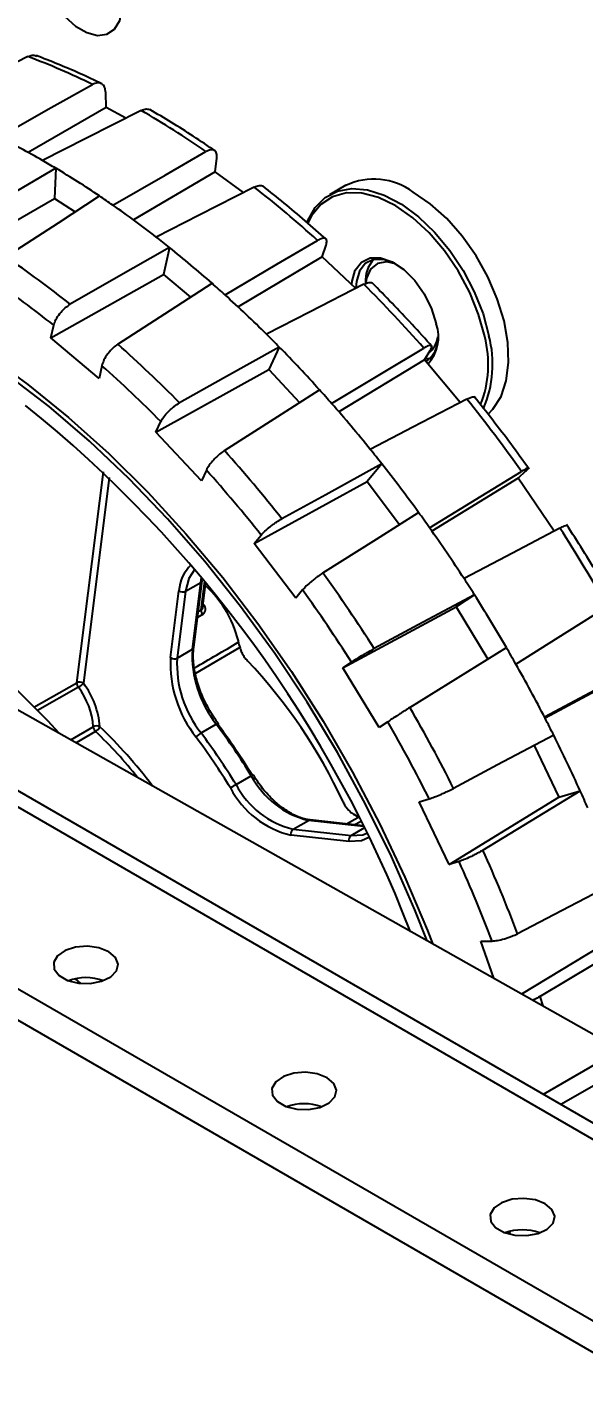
# Model space of a CAD drawing. Header units: inches. Extents: x 0 to 11, y 0 to 8.4.
# Drawn here: x 6.8867 to 7.037, y 5.04 to 5.4048 of the extents above; entities that cross this region are included whole.
import ezdxf

# ---------------------------------------------------------------- set-up
doc = ezdxf.new("R2010")
doc.units = ezdxf.units.IN
doc.header["$MEASUREMENT"] = 0
doc.header["$PDSIZE"] = -1
doc.layers.add('OBJ', color=50, linetype='Continuous')
doc.dimstyles.get("Standard").update_dxf_attribs({"dimtxt": 0.18, "dimasz": 0.18, "dimexe": 0.18, "dimexo": 0.0625, "dimgap": 0.09, "dimtad": 0, "dimtih": 1, "dimtoh": 1, "dimdec": 4, "dimzin": 0, "dimdsep": 46, "dimtxsty": 'Standard', "dimcen": 0.09, "dimadec": 0, "dimazin": 0, "dimtfac": 1, "dimtdec": 4, "dimtofl": 0, "dimtmove": 0, "dimatfit": 3, "dimfxl": 1, "dimtolj": 1, "dimtzin": 0, "dimarcsym": 0})

# ---------------------------------------------------------------- blocks, each defined once
blk = doc.blocks.new('*D8')
at = {"layer": 'Defpoints', "color": 0, "transparency": 16777216}
for p in [(5.711596441947764, 7.075144194756552), (5.711596441947764, 4.366810861423873), (9.602395316461589, 4.366810861423874)]:
    blk.add_point(p, dxfattribs=at)
at = {"layer": 'OBJ', "color": 0, "lineweight": -2, "transparency": 16777216}
for p, q in [((5.761596441947764, 7.075144194756552), (9.727395316461589, 7.075144194756553)), ((9.602395316461589, 6.945144194756553), (9.602395316461589, 5.843477528090212)), ((9.602395316461589, 4.496810861423874), (9.602395316461589, 5.598477528090213)), ((5.761596441947764, 4.366810861423873), (9.727395316461589, 4.366810861423874))]:
    blk.add_line(p, q, dxfattribs=at)
at = {"layer": 'OBJ', "color": 0, "transparency": 16777216}
for points in [[(9.580728649794922, 6.945144194756553), (9.624061983128255, 6.945144194756553), (9.602395316461589, 7.075144194756553)], [(9.580728649794922, 4.496810861423874), (9.624061983128255, 4.496810861423874), (9.602395316461589, 4.366810861423874)]]:
    blk.add_solid(points, dxfattribs=at)
at = {"layer": 'OBJ', "color": 0, "transparency": 16777216, "insert": (9.602395316461589, 5.720977528090209), "char_height": 0.125, "attachment_point": 5}
blk.add_mtext('\\A1;32.500000', dxfattribs=at)

msp = doc.modelspace()

# ---------------------------------------------------------------- linework, layer by layer
at = {"color": 7, "linetype": 'Continuous', "lineweight": 25}
for p, q in [((5.805050289265672, 5.76829356582965), (7.675936981155074, 4.688253667897538)), ((5.805050289265672, 5.759787932372507), (7.675936981155074, 4.679748034440395)), ((5.955605012314756, 5.730364660926336), (7.601689476122015, 4.780100326915495)), ((7.605472245421931, 4.782284073149992), (5.959387781614672, 5.732548407160833)), ((6.908046198054093, 5.383025372364375), (6.907915500752669, 5.387050526267693)), ((6.908046198054093, 5.383025372364375), (6.886993985100514, 5.370922160169569)), ((6.913342211000534, 5.380201737431043), (6.908046198054093, 5.383025372364375)), ((6.937463591542457, 5.365717718128138), (6.937928818878107, 5.369365054933544)), ((6.894463186069728, 5.366656806890695), (6.894106689786914, 5.358480517356865)), ((6.937463591542457, 5.365717718128138), (6.915366542900747, 5.352774332072114)), ((6.945080017274101, 5.360114230935284), (6.937463591542457, 5.365717718128138)), ((6.972699601650111, 5.362079362166772), (6.96828018426777, 5.359528086817369)), ((6.863835480433836, 5.341092573583238), (6.894106689786914, 5.358480517356865)), ((6.894106689786914, 5.358480517356865), (6.899690509008553, 5.354940367743409)), ((6.925114083585279, 5.345303822152877), (6.923502541508497, 5.338050883450621)), ((6.966385143356205, 5.34280240059236), (6.967432159631751, 5.345961097816664)), ((6.966385143356205, 5.34280240059236), (6.943665733457102, 5.329252299709399)), ((6.975416364701634, 5.334238077430075), (6.966385143356205, 5.34280240059236)), ((6.893116375731644, 5.320904265088394), (6.923502541508497, 5.338050883450621)), ((6.923502541508497, 5.338050883450621), (6.930813125170372, 5.331910786427135)), ((6.893116375731644, 5.320904265088394), (6.893875385799703, 5.324320281075402)), ((6.906112692881814, 5.309988768878948), (6.893116375731644, 5.320904265088394)), ((6.95474916123746, 5.318446645278228), (6.951931539257235, 5.312337434279849)), ((6.993932086778486, 5.314975690084656), (6.970846529822478, 5.300973553444393)), ((6.993932086778486, 5.314975690084656), (6.995529078934211, 5.317549772311074)), ((7.003634678089687, 5.303464276927915), (6.993932086778486, 5.314975690084656)), ((6.906871702949871, 5.313404784865957), (6.906112692881814, 5.309988768878948)), ((6.92145847358872, 5.295436337914779), (6.951931539257235, 5.312337434279849)), ((6.951931539257235, 5.312337434279849), (6.960265221211899, 5.303478872233985)), ((6.92145847358872, 5.295436337914779), (6.922785527645691, 5.298313676783228)), ((6.933744133341947, 5.282376890747195), (6.92145847358872, 5.295436337914779)), ((6.935071187398918, 5.285254229615644), (6.933744133341947, 5.282376890747195)), ((6.982467972187886, 5.286901317995696), (6.978529882322301, 5.282121459985972)), ((6.900135772160791, 5.227849014838771), (6.907275810965794, 5.284770300146144)), ((6.908849948243711, 5.283272442172938), (6.90188013797377, 5.227708240107878)), ((6.948000613703465, 5.265462622142176), (6.978529882322301, 5.282121459985972)), ((6.978529882322301, 5.282121459985972), (6.987261092089741, 5.27058041071519)), ((7.01926742187284, 5.283083087122805), (6.995989159304761, 5.268749000110358)), ((7.01926742187284, 5.283083087122805), (7.021365866110212, 5.284994342165438)), ((7.02897695727451, 5.268777139133902), (7.01926742187284, 5.283083087122805)), ((6.948000613703465, 5.265462622142176), (6.949855389883351, 5.267713857406549)), ((6.959202322504995, 5.250656028710241), (6.948000613703465, 5.265462622142176)), ((6.933567233202894, 5.254929628577879), (6.933807493673634, 5.25631683407202)), ((6.925419457171698, 5.234638164669868), (6.927682630681441, 5.252680467879467)), ((6.929442443645973, 5.25254843825173), (6.92717927013623, 5.234506135042129)), ((6.929442443645973, 5.25254843825173), (6.933567233202894, 5.254929628577879)), ((6.931304059693152, 5.236887325368278), (6.933567233202894, 5.254929628577879)), ((6.931668410718655, 5.237374032921996), (6.933931584228398, 5.255416336131597)), ((6.933672754099494, 5.247514322363938), (6.934648576149392, 5.255293698194855)), ((6.934003751903051, 5.247847245718293), (6.934899348461668, 5.254987053865785)), ((6.961057098684882, 5.252907263974614), (6.959202322504995, 5.250656028710241)), ((6.934140198275847, 5.248935013323935), (6.934291675075761, 5.249011284007855)), ((7.00742829439222, 5.251626329112057), (7.002489393509073, 5.248321057657886)), ((6.934075679026878, 5.246282770388597), (6.932683313207353, 5.245464962914972)), ((6.932881957397161, 5.247048579322589), (6.933672754099494, 5.247514322363938)), ((6.971936326579468, 5.231893853956901), (7.002489393509073, 5.248321057657886)), ((7.002489393509073, 5.248321057657886), (7.011032097071386, 5.234250812746531)), ((6.850577661784643, 5.239477609185412), (7.046885038748147, 5.128884196469169)), ((6.92717927013623, 5.234506135042129), (6.931304059693152, 5.236887325368278)), ((6.944144982491697, 5.237341264130017), (6.932127850025528, 5.230344764858696)), ((6.990031432577853, 5.221187832100125), (7.01607374812197, 5.237386849717732)), ((6.971936326579468, 5.231893853956901), (6.974262468446604, 5.23345058297287)), ((6.981713726175704, 5.215790005109548), (6.971936326579468, 5.231893853956901)), ((7.050572111988689, 5.231522752201756), (7.02640131094779, 5.218552726612548)), ((6.888509354763561, 5.221270121634441), (6.900135772160791, 5.227849014838771)), ((6.900517338919557, 5.226646338639821), (6.88947876505979, 5.220383304624869)), ((6.898467884866529, 5.212497761110969), (6.904558850577724, 5.215977762952153)), ((6.933644262214609, 5.214313816301861), (6.937769051771531, 5.216695006628012)), ((6.984039868042839, 5.217346734125517), (6.981713726175704, 5.215790005109548)), ((6.905173516480478, 5.214695075498486), (6.899914797700727, 5.21168261584892)), ((7.023589272068989, 5.210898488528603), (7.030205426635322, 5.197009345406763)), ((6.943085097714603, 5.200403768493449), (6.947209887271525, 5.202784958819597)), ((7.178645012169015, 5.204947610069753), (7.02598160336146, 5.11681690008006)), ((7.183467337068333, 5.202163741161693), (7.030803928260777, 5.114033031172)), ((7.030205426635322, 5.197009345406763), (7.035995072531902, 5.198739601304792)), ((6.992538337693045, 5.195750003393648), (6.995265166603882, 5.196564925737807)), ((7.000594346744857, 5.178838206429161), (6.992538337693045, 5.195750003393648)), ((7.000594346744857, 5.178838206429161), (7.030205426635322, 5.197009345406763)), ((6.958498087603578, 5.188361252179373), (6.9626228771605, 5.190742442505523)), ((6.977463125579013, 5.189123132912994), (6.9626228771605, 5.190742442505523)), ((6.977380260011954, 5.189288223541341), (6.963090561875164, 5.190847459250521)), ((6.972878635256099, 5.189779423145523), (6.975959809574578, 5.191516625628909)), ((6.97626725136883, 5.19148549172102), (6.974983103048054, 5.192287875144657)), ((6.958498087603578, 5.188361252179373), (6.974167095413263, 5.186651511618697)), ((6.974167095413263, 5.186651511618697), (6.977684108517492, 5.188681840067014)), ((6.97665755160522, 5.190349701421288), (6.975194650271637, 5.18952670868783)), ((6.973615306365315, 5.185003648944172), (6.957946298555631, 5.186713389504847)), ((7.003321175655695, 5.179653128773319), (7.000594346744857, 5.178838206429161)), ((7.00918066536163, 5.15812928306211), (7.012225327999555, 5.158177637731401)), ((7.01271900186226, 5.148132268939221), (7.00918066536163, 5.15812928306211)), ((7.020211881819145, 5.143911015625551), (7.045067038888662, 5.158938773048437)), ((6.899689929246257, 5.148005732779533), (6.901062103170183, 5.146756556747316)), ((7.025106414245189, 5.143195849149231), (7.025916544327588, 5.140697187877649)), ((7.017224900782449, 5.078992143738852), (7.016900624804019, 5.079827931366506))]:
    msp.add_line(p, q, dxfattribs=at)
at = {"color": 7, "linetype": 'Continuous', "lineweight": 25, "flags": 128}
for points in [[(6.901272039582467, 5.429536026659787), (6.898291178232039, 5.430783723346695), (6.895531393731439, 5.430992648193921), (6.893197366671902, 5.430147306201309), (6.891462201162972, 5.428310392517273), (6.890454586492591, 5.425618142626434), (6.890249252831331, 5.422270228386976), (6.890861428837509, 5.418514949282347), (6.892245712217264, 5.41463081718448), (6.894299437004997, 5.410905900402351), (6.896870287828366, 5.407616458973333), (6.899767596442663, 5.40500645572002), (6.90277648272227, 5.403269462643741), (6.905673791336566, 5.402534304574748), (6.908244642159937, 5.402855504823895), (6.910298366947669, 5.404209241438096), (6.911682650327426, 5.406495113965608), (6.912294826333603, 5.409543589698237), (6.912089492672343, 5.413128577136742), (6.911081878001961, 5.416984194163037), (6.909346712493031, 5.420824487300552), (6.907012685433495, 5.424364639575455), (6.904252900932895, 5.427342094088631), (6.901272039582467, 5.429536026659787)], [(6.886908177131049, 5.396797545608952), (6.871918143015896, 5.389194865103905), (6.860140369072351, 5.383220529929236)], [(6.879047405304253, 5.375059367789823), (6.893196367664824, 5.383025937973839), (6.904313411583349, 5.389284631437876)], [(6.917445814653938, 5.382282927997251), (6.902537555221147, 5.374722029940157), (6.890823923867481, 5.36878057097712)], [(6.909857799598234, 5.356713065720209), (6.923919467756869, 5.364811547266203), (6.934967813637083, 5.37117395482585)], [(6.894463186069728, 5.366656806890695), (6.879549455080505, 5.357936572618111), (6.86783151567893, 5.35108426344198)], [(6.880957681600419, 5.342762254908283), (6.895112487307797, 5.351964434291244), (6.906234111452351, 5.359194022855387)], [(6.947987844361014, 5.361594976708989), (6.93317349918799, 5.354051103449166), (6.921533547950581, 5.34812309075494)], [(6.962275634284505, 5.352101900854998), (6.962398804915966, 5.352414314532416), (6.964416483096387, 5.356051172420137), (6.967144196612612, 5.358784944420472), (6.970494274507862, 5.360527764851978), (6.974359042522127, 5.361223618031985), (6.978614283831488, 5.36085013866674), (6.983123231479039, 5.35941933069034), (6.987740964177414, 5.35697718144842), (6.992319064198201, 5.353602183627024), (6.996710387639861, 5.349402812433087), (7.000773793753784, 5.344514039112037), (7.004378681324089, 5.339092992860908), (7.007409186298155, 5.333313910566665), (7.009767905752606, 5.327362536689288), (7.011379028503417, 5.321430153282003)], [(7.010221289218022, 5.321239085759473), (7.008589322391471, 5.327207566362174), (7.006185331775964, 5.333189860967459), (7.003091182388638, 5.338982249707514), (6.999412241775858, 5.344387479731005), (6.995273791847785, 5.349221482412339), (6.990816762553201, 5.353319641587949), (6.986192932679113, 5.356542399362311), (6.981559761206211, 5.358780008584691), (6.977075025232128, 5.359956270156737), (6.972891447061612, 5.360031127901384), (6.969151493431614, 5.359002032627919), (6.965982523977421, 5.356904028941617), (6.963492454153037, 5.353808561841737), (6.962513083105039, 5.351880459896621)], [(7.011084395311832, 5.300258479237153), (7.012442530889391, 5.301633276237181), (7.014632652839916, 5.305068749030691), (7.016060864823662, 5.30932011855507), (7.016681262932336, 5.314250742295766), (7.016473907060258, 5.31970214594882), (7.015445461795771, 5.325499116915394), (7.013628982215883, 5.331455335778859), (7.011082851468896, 5.33737936476415), (7.007888904291983, 5.343080800705374), (7.004149796775396, 5.34837639476022), (6.999985706911267, 5.353095942178537), (6.995530471974053, 5.357087752823045), (6.990927286880417, 5.360223526615155)], [(6.925114083585279, 5.345303822152877), (6.910119543108521, 5.336720231155158), (6.898338001677872, 5.329975364522538)], [(6.940115928497741, 5.332515907421325), (6.954103886890215, 5.340754724219738), (6.965094210802462, 5.347227485065667)], [(6.974311296943012, 5.335286015138506), (6.974400372778805, 5.336183942857868), (6.975276409375302, 5.339195491113343), (6.976941729592627, 5.341348035206558), (6.979272824248596, 5.342481930789352), (6.982096806716624, 5.342513082013578), (6.985204235135917, 5.341439178535441), (6.988364645756154, 5.339339866863135), (6.991343645379551, 5.33637084333968), (6.993920295232056, 5.332752306857436), (6.995903496981496, 5.328752627713584), (6.997146165626662, 5.324668443812911)], [(6.986131868302183, 5.340921509464667), (6.98582966186089, 5.341079299980906), (6.98287957158941, 5.342098828599389), (6.980198575575461, 5.342069254652339), (6.977985511028653, 5.340992771504116), (6.976404510822332, 5.338949216985243), (6.975572830509202, 5.336090152185741), (6.975459410245037, 5.334381339244962)], [(6.986154943314197, 5.340912918311673), (6.983765060283202, 5.34143281305598), (6.981310058192538, 5.340996187886012), (6.979437327732735, 5.339470171655188), (6.978313269223488, 5.336990357602431), (6.978094858438437, 5.335749570976207)], [(6.911152806908728, 5.319212318629927), (6.925406546367633, 5.328418902099091), (6.936605795412438, 5.335652031153934)], [(6.977606262134644, 5.335362284675455), (6.962895117261533, 5.327810161272369), (6.951336144933764, 5.321875756346089)], [(6.95474916123746, 5.318446645278228), (6.939688571693636, 5.310006013471829), (6.927855029936444, 5.303373571015764)], [(6.968902414067515, 5.303203111303731), (6.982832486763546, 5.311586423229368), (6.993777227746309, 5.31817282352349)], [(6.875689303594132, 5.316413192233326), (6.886844828385386, 5.308365505378524), (6.897868964374534, 5.299457631869359), (6.908702893026229, 5.289737099065198), (6.919288810643569, 5.279255770214364), (6.929570236775824, 5.268069567741263), (6.939492315566084, 5.256238174876054), (6.94900210843099, 5.243824717218797), (6.958048876510976, 5.230895425937059), (6.966584351384045, 5.217519284393985), (6.97456299259868, 5.203767660092198), (6.981942230651862, 5.189713923897305), (6.988682694115776, 5.175433058572575), (6.99474841970143, 5.16100125871346), (6.996114203846609, 5.157486890800202)], [(6.995536597552414, 5.315387596697398), (6.994584598304345, 5.31521892799336), (6.994065622978344, 5.315190927935014)], [(6.994724363537745, 5.158269883193384), (6.991383905360652, 5.166614770890313), (6.985059805470695, 5.18095753996869), (6.978073300006839, 5.195117972891626), (6.970462062970929, 5.20901971100188), (6.962267137164635, 5.222587790626999), (6.953532712870424, 5.235749047313102), (6.944305889560083, 5.248432510356563), (6.934636421915719, 5.260569785506131), (6.924576451532828, 5.272095423771788), (6.914180225752192, 5.282947274351605), (6.903503805136741, 5.293066819773458), (6.892604761170818, 5.302399491444385), (6.881541865811963, 5.310894963906036)], [(6.93996910310433, 5.290496517467322), (6.954329523992691, 5.29968225935323), (6.965612489660399, 5.306899112101128)], [(7.005401127338414, 5.304381918969702), (6.990799333116467, 5.296796521159246), (6.979326177988536, 5.290836079724787)], [(6.982467972187886, 5.286901317995696), (6.967358100864949, 5.27860561755439), (6.955485740487345, 5.272087164956205)], [(6.995342593510183, 5.269665331844471), (7.009232363407085, 5.278192908360817), (7.020145345513091, 5.284892781387911)], [(6.96653100160907, 5.2574873665079), (6.981002610143539, 5.266627654402034), (6.992372840469559, 5.273808908592676)], [(7.030527907057992, 5.26959520232688), (7.016038291274239, 5.261952516870966), (7.004653184124088, 5.255947185758298)], [(6.895345319322102, 5.214256916499472), (6.892281754383034, 5.217594830480039), (6.884344885158219, 5.225511532681606), (6.876163170021368, 5.232655176178003), (6.867815403361828, 5.238956963777248), (6.859381978735886, 5.24435620581985), (6.850944114632866, 5.248800904653414), (6.842583072296688, 5.252248255398453), (6.834379373135659, 5.254665058182781), (6.8264120232573, 5.256028037874423), (6.818757752596332, 5.25632406823387), (6.811490275963473, 5.255550298326933), (6.804679583131502, 5.253714179980802), (6.798391264795498, 5.250833396018875), (6.796171586744048, 5.249483398787465)], [(6.931952744718584, 5.25854433176363), (6.930352894596293, 5.256032902322739), (6.929442443645973, 5.25254843825173)], [(7.00742829439222, 5.251626329112057), (6.992287405980096, 5.243473128543453), (6.980390588172298, 5.237066767960298)], [(7.018633095352754, 5.232921597501475), (7.032501369928001, 5.241588824665426), (7.043397382187375, 5.248398555898706)], [(7.052223136806358, 5.232059111529252), (7.037845118762815, 5.224336865845945), (7.026547615075174, 5.218269155835211)], [(6.937769051771531, 5.216695006628012), (6.937932111524682, 5.216783614389716), (6.938070150265164, 5.216846940876452), (6.938177863241592, 5.216882552486845), (6.938251111104689, 5.216889080686679), (6.938287078980154, 5.216866274600898), (6.938284384642704, 5.216815010654586), (6.938243131634215, 5.216737258892453), (6.938164905284669, 5.216636007271113)], [(7.028871721090819, 5.213693491314531), (7.013719022717932, 5.205676029339686), (7.00181285179686, 5.199376457069585)], [(7.009756347307483, 5.182700857228528), (7.024450301993959, 5.191682630171393), (7.035995072531902, 5.198739601304792)], [(6.974167095413263, 5.186651511618697), (6.977304911833639, 5.186854194095769), (6.97840121619087, 5.187239298154042)], [(6.978969775005706, 5.186083925316722), (6.976941391770914, 5.185218492369868), (6.973615306365315, 5.185003648944172)], [(7.04614670461434, 5.174255374684658), (7.031001762248802, 5.166362765676141), (7.019101626720984, 5.160161433308263)], [(7.025106414245189, 5.143195849149231), (7.039904771562277, 5.152069377529203), (7.051531514337836, 5.15904144044043)], [(6.908726123567672, 5.15530714186944), (6.906073248024919, 5.156356224899698), (6.90294304449544, 5.156781234031282), (6.899758264310948, 5.156524769425918), (6.896949029682835, 5.155621468049677), (6.894894743314135, 5.154193325758787), (6.893872847962132, 5.152433221083244), (6.894021356256633, 5.150578865912554), (6.895320211329555, 5.148880701187856), (6.897593995606092, 5.147568073465077), (6.900535621920226, 5.146818260391701), (6.903747807338119, 5.146732528378142), (6.90679672841975, 5.14732245600789), (6.90927061147839, 5.148508370285645), (6.91083534489871, 5.150130106916821), (6.911279602761811, 5.151968641383021), (6.910543385581559, 5.153775669416917), (6.908726123567672, 5.15530714186944)], [(6.96765168866655, 5.121290137210161), (6.964998813123797, 5.122339220240418), (6.961868609594319, 5.122764229372003), (6.958683829409827, 5.122507764766639), (6.955874594781713, 5.121604463390398), (6.953820308413013, 5.120176321099508), (6.95279841306101, 5.118416216423965), (6.952946921355513, 5.116561861253274), (6.954245776428433, 5.114863696528578), (6.956519560704971, 5.113551068805799), (6.959461187019105, 5.112801255732421), (6.962673372436997, 5.112715523718863), (6.965722293518628, 5.11330545134861), (6.968196176577269, 5.114491365626368), (6.96976090999759, 5.116113102257541), (6.97020516786069, 5.117951636723743), (6.969468950680439, 5.119758664757637), (6.96765168866655, 5.121290137210161)], [(7.02657725376543, 5.087273132550883), (7.023924378222675, 5.088322215581139), (7.020794174693198, 5.088747224712724), (7.017609394508706, 5.088490760107359), (7.014800159880592, 5.087587458731119), (7.012745873511891, 5.086159316440229), (7.01172397815989, 5.084399211764685), (7.011872486454391, 5.082544856593995), (7.013171341527312, 5.080846691869298), (7.015445125803849, 5.07953406414652), (7.018386752117983, 5.078784251073143), (7.021598937535876, 5.078698519059583), (7.024647858617508, 5.079288446689333), (7.027121741676147, 5.080474360967088), (7.028686475096468, 5.082096097598263), (7.029130732959568, 5.083934632064463), (7.028394515779318, 5.085741660098359), (7.02657725376543, 5.087273132550883)]]:
    msp.add_lwpolyline(points, dxfattribs=at)
at = {"color": 7, "linetype": 'Continuous', "lineweight": 25}
for centre, radius, start, end in [((6.819552221029624, 5.216835521585033), 0.1921539875025314, 63.82522681375823, 69.48019461759162), ((6.791484452574601, 5.164233096789626), 0.2518173815020626, 55.2643240636917, 59.98616080416306), ((6.780404592954805, 5.175861370543835), 0.2222841571840446, 60.21488261437327, 63.65539506097061), ((6.772895867971461, 5.162520176594129), 0.2375928800668103, 59.22538211130927, 60.24151471905267), ((6.764843472649042, 5.149195349869507), 0.2531615203719524, 56.04789309086519, 59.20259177700169), ((6.980314055287132, 5.345984367309123), 0.01775934521865193, 53.30080357344887, 115.3887379975008), ((6.756089633462615, 5.136006008337792), 0.2689911784708129, 55.13480081408174, 56.07023550717357), ((6.754495202092261, 5.113849411566944), 0.3143521395818626, 47.93709048030689, 52.00968148811688), ((6.746980738258756, 5.123095741638473), 0.2847911361361067, 52.19941093680532, 55.11594605363947), ((6.737374549692615, 5.110553633675266), 0.3005890609727978, 51.34921412737601, 52.2178870801239), ((6.7276554271549, 5.09853654001428), 0.3160443205206515, 48.61292663693068, 51.33384533148974), ((6.7219006320175, 5.108361834808218), 0.283271428077578, 51.47498821359545, 55.84036877709234), ((6.987223392363429, 5.336169398032517), 0.009209155210614604, 140.2669994290501, 182.440220365316), ((6.721349020704918, 5.107163353001497), 0.2773490185007226, 51.53363710822584, 55.78171988245168), ((6.717690387895071, 5.087096669681603), 0.3312155240400668, 47.8137164712269, 48.62797868919346), ((6.715879755926257, 5.072942238844306), 0.370627905730358, 41.42678766017362, 45.07581251839645), ((6.707892428990392, 5.076396333308014), 0.3457238637517283, 45.23855845949885, 47.8014178706896), ((6.698130370187569, 5.066445365913264), 0.3596635215329547, 44.47985406248457, 45.25059224230845), ((6.987133414967713, 5.321131055049206), 0.0106192417348834, 316.7856158372222, 19.45772417872801), ((6.683019962013016, 5.061916676026357), 0.3438686415231771, 44.60198408999581, 48.4379922404262), ((6.688834864882009, 5.057404481477189), 0.3726304124573618, 42.03233024128133, 44.47026993750347), ((6.989948083761479, 5.32065922592393), 0.007617224707407022, 305.0237882935112, 3.638815206630255), ((6.991520982293513, 5.321749481240049), 0.006061128040935869, 306.1875346952742, 354.4847707938814), ((6.981761683927522, 5.313738172810325), 0.0294314938180466, 338.3917612484519, 14.76529455608171), ((6.98270549894623, 5.313809635349039), 0.02966889938695903, 336.2921151878342, 14.88335618043621), ((6.683281324683246, 5.061688758289931), 0.3366802864568043, 44.65352079984231, 48.38645553058168), ((6.679868549705666, 5.049237378055294), 0.3847585845856598, 41.30484176917115, 42.04169112728962), ((6.684746388775558, 5.046473500515956), 0.4115048160983365, 35.40722378057017, 38.81035080507209), ((6.673341185466025, 5.037850735967265), 0.3398358420225034, 21.17895598893203, 51.20079247492702), ((6.671667734854426, 5.042097342565069), 0.3956319969308806, 38.9551885438954, 41.29768504492254), ((6.646985664393621, 5.027806511256625), 0.3935039195760663, 38.37335628172695, 41.87951730710215), ((6.664081021597393, 5.035900181920844), 0.4054279475038431, 38.25056630162982, 38.96215379903276), ((6.648000675320174, 5.0282911974565), 0.38527844320903, 38.42046081239591, 41.83241277643381), ((6.657538028879422, 5.030787490063052), 0.4137315082475027, 35.97195578572614, 38.24561880012396), ((6.651866281156354, 5.02662760055686), 0.420765155374841, 35.2825460016833, 35.97673460022334), ((6.647476734590502, 5.023547970609406), 0.4261272243159767, 33.05030640704101, 35.27965548015159), ((6.669613446196092, 5.035962004753323), 0.4299345520747089, 29.61132350547153, 32.91646637404735), ((6.9379323600169, 5.252095546955613), 0.01026640559968893, 132.4536336767024, 176.7338463619004), ((6.622919811805744, 5.009362733445125), 0.4238330842331611, 32.49658344141911, 35.83337844597242), ((6.928673797939283, 5.254097439563846), 0.001729225632284487, 235.0273315131587, 296.3915350805875), ((6.933268539326104, 5.255533900445979), 0.0006740641828559333, 296.3033618710917, 348.7403997036442), ((6.915086916034447, 5.232200558703474), 0.0294548647404216, 11.32949965500911, 48.02179767911872), ((6.624438341459669, 5.010232407428385), 0.4149738229281209, 32.54141205438795, 35.78854983299964), ((6.644170205514608, 5.021372049856335), 0.4300854243642613, 32.36891993843583, 33.0530428093348), ((6.642328060544887, 5.020212637009752), 0.4322620474293308, 30.15979318063283, 32.36799669889238), ((6.935428973815548, 5.247407213867003), 0.001759482856174295, 176.5099623261316, 219.7229626061057), ((6.957076714856097, 5.232974919087197), 0.03170092033308612, 176.9924933692321, 218.514609557008), ((6.92641062442954, 5.236055136354238), 0.001729225632277727, 235.02733151299, 296.3915350806658), ((6.957044607574346, 5.232937035435837), 0.02990652861612391, 176.9924933692357, 218.5146095570049), ((6.961169397131244, 5.235318225761978), 0.02990652861610031, 176.992493369218, 218.5146095570202), ((6.931007751032955, 5.237488874118214), 0.000670566716037813, 296.2237646203114, 350.1389189720761), ((6.641720714214785, 5.019852940898207), 0.4329678919756236, 29.47948610422895, 30.16056921737727), ((6.843518709312472, 5.136345417706797), 0.141535223091383, 24.82054648486661, 43.50823020309608), ((6.642690696627469, 5.020392489060483), 0.4318579732898825, 27.27091964777594, 29.48050051829892), ((6.901970830426762, 5.227769347193525), 0.001836786806684623, 177.5141087517484, 217.690686751094), ((6.900887458102708, 5.226285527225603), 0.001734798337503989, 55.09508045499334, 115.6770896721572), ((6.897294345218051, 5.232188021121836), 0.006410766969046789, 300.1819054288562, 315.669979495051), ((6.884416657557786, 5.214406400484763), 0.02195249611316605, 4.199441628831187, 37.29633063282305), ((6.884585594901409, 5.214511214437886), 0.02002702441343184, 4.199441628827003, 37.29633063283471), ((6.618155147380538, 5.006231215806111), 0.4295326744040869, 26.72210778975629, 30.02931237631818), ((6.905471747743213, 5.214194670987009), 0.002003196992539195, 65.25599214953223, 117.1112773252028), ((6.906587250423719, 5.216161157265326), 0.002036673613845734, 185.1662534682904, 226.0413788176855), ((6.903726593988355, 5.217091417389853), 0.002799292617526049, 301.1237765883606, 337.3619953460995), ((6.818851776307485, 5.124144750831877), 0.1268421382066843, 36.80529180085519, 46.40896798448468), ((6.783747643810909, 5.102000923581532), 0.1920347020620108, 31.65626074539925, 36.67370114197988), ((6.785850879120837, 5.103213348711527), 0.189905929451824, 31.65626074539376, 36.67370114198973), ((6.619773683293225, 5.007165693003356), 0.4205543049348513, 26.76653876336091, 29.98488140271427), ((6.644976630966224, 5.021580674242068), 0.4292816962150712, 26.58478106292335, 27.2697575806962), ((6.820901599392894, 5.125954203506538), 0.1223793216663174, 38.61125590099545, 46.47963241935491), ((6.936719569720402, 5.208993993422691), 0.00614475644113995, 120.0315440925077, 136.3643329555165), ((6.779958322611113, 5.099811648245701), 0.1899059294516313, 31.65626074539341, 36.67370114199463), ((6.779622854254821, 5.099619733255937), 0.1920347020610097, 31.65626074538945, 36.67370114199581), ((6.648875129422329, 5.023506874447324), 0.4249333582046282, 24.35423948603044, 26.5877626677135), ((6.948422892689606, 5.201002730060989), 0.002155857484228535, 110.1411546363682, 124.2396540952692), ((6.9681874359088, 5.21374907241115), 0.02367000916091422, 207.5942428238907, 256.4031310124794), ((6.955055604774901, 5.17966102732963), 0.02394899476533133, 119.9889772850007, 124.1587721760494), ((6.963844730828835, 5.211100417204814), 0.025090209710573, 207.5942428238884, 256.4031310124665), ((6.964062646351888, 5.211367882085009), 0.02367000916092533, 207.594242823895, 256.4031310124615), ((6.6540941822195, 5.025894511468634), 0.4191941257960028, 23.65518043450786, 24.35110239389355), ((6.963014926952765, 5.190090385153144), 0.0007608428421212895, 84.294838479557, 121.0164090058422), ((6.959349940685455, 5.1871596930292), 0.00147288766186312, 125.3349793615821, 197.6386372240838), ((6.975018948495137, 5.185449952468525), 0.001472887661860854, 125.3349793615175, 197.6386372241152), ((6.637484140129883, 5.015386383361577), 0.4010240643782862, 20.85882481981354, 24.18085141525815), ((6.636243412596802, 5.014628119796711), 0.4095855923540401, 20.81296205821698, 24.22671417685391), ((6.902538939232298, 5.134196362206556), 0.0141001383176509, 70.43682253751658, 109.5631774642722), ((6.961464504331182, 5.100179357551423), 0.01410013831359105, 70.4368224843587, 109.5631775188593), ((7.020390069430046, 5.066162352879901), 0.01410013832558092, 70.43682264158205, 109.5631773577821)]:
    msp.add_arc(centre, radius, start, end, dxfattribs=at)
for points, knots in [([(6.886908177131049, 5.396797545608952), (6.887410583042789, 5.396997544320755), (6.888258158682522, 5.397334948861869), (6.889003998744801, 5.397051084296028), (6.889307737313204, 5.3969354822773)], [0, 0, 0, 0, 0.5927564316218686, 1, 1, 1, 1]), ([(6.906859395522511, 5.389437536459797), (6.904845463090941, 5.390405430222375), (6.89891714413757, 5.393254573941198), (6.893025952588701, 5.395562841734533), (6.889136080775525, 5.397086958842604)], [0, 0, 0, 0, 0.3397139134063248, 1, 1, 1, 1]), ([(6.907915500752669, 5.387050526267693), (6.907846011569129, 5.387574452064943), (6.907707070962924, 5.388622018954758), (6.906868008738586, 5.389552093784564), (6.905695961341892, 5.389871861025457), (6.904774812515172, 5.389480608672859), (6.904313411583349, 5.389284631437876)], [0, 0, 0, 0, 0.2499136709341036, 0.4996915371566816, 0.749396857207941, 1, 1, 1, 1]), ([(6.917445814653938, 5.382282927997251), (6.917935738757264, 5.382475019611003), (6.918894862766338, 5.382851077203274), (6.919652927564872, 5.382543152946749), (6.920023770050993, 5.382392517543221)], [0, 0, 0, 0, 0.5108037111902077, 1, 1, 1, 1]), ([(6.937543819241567, 5.371290820283123), (6.93554283924618, 5.372656794983786), (6.929653046790236, 5.376677478601577), (6.923727819412247, 5.380202545283864), (6.919815610581201, 5.382530016640608)], [0, 0, 0, 0, 0.3397369279739186, 1, 1, 1, 1]), ([(6.937928818878107, 5.369365054933544), (6.937941510882976, 5.369836598855737), (6.937966887995795, 5.37077943046009), (6.93733664017792, 5.371572818099044), (6.936314070055598, 5.371791643078021), (6.935417102324263, 5.371380097088266), (6.934967813637083, 5.37117395482585)], [0, 0, 0, 0, 0.2499136709341093, 0.4996915371566845, 0.7493968572079449, 1, 1, 1, 1]), ([(6.947987844361014, 5.361594976708989), (6.948450788230154, 5.36177224869212), (6.949376425481586, 5.362126696741138), (6.950254620865002, 5.362052320225457), (6.950483696861973, 5.361722263092567), (6.950513482309415, 5.361679347643045)], [0, 0, 0, 0, 0.4653683444429471, 0.9304848902204406, 1, 1, 1, 1]), ([(6.967559213993295, 5.347412965970056), (6.965627491296948, 5.349134742971268), (6.959941928117566, 5.354202381271378), (6.954148167301156, 5.358832370413966), (6.95032289032938, 5.361889277905996)], [0, 0, 0, 0, 0.3397592525840225, 1, 1, 1, 1]), ([(6.967432159631751, 5.345961097816664), (6.96752504150011, 5.346365005298247), (6.967710754764218, 5.347172600775464), (6.967283721750357, 5.347790907038217), (6.966406154873831, 5.347881621578916), (6.965532048365479, 5.347445791274819), (6.965094210802462, 5.347227485065667)], [0, 0, 0, 0, 0.2499136709341215, 0.4996915371566923, 0.7493968572079448, 1, 1, 1, 1]), ([(6.977606262134644, 5.335362284675455), (6.978057845909384, 5.335550083422402), (6.97896076911867, 5.335925579303297), (6.979768930210708, 5.335905029294381), (6.979928299161239, 5.335600742445098), (6.979963059421404, 5.335534373870725)], [0, 0, 0, 0, 0.4389308226647479, 0.8776241513170561, 0.9999999999999999, 0.9999999999999999, 0.9999999999999999, 0.9999999999999999]), ([(6.996052327397543, 5.318529340517891), (6.994245217615246, 5.320555113216682), (6.988926734909641, 5.326517140078333), (6.983429297219091, 5.332111686233821), (6.9797997744919, 5.335805321989723)], [0, 0, 0, 0, 0.3397791968736563, 1, 1, 1, 1]), ([(6.893875385799703, 5.324320281075402), (6.894034067779751, 5.324820453417329), (6.894351325118375, 5.32582046202577), (6.895294666242473, 5.327236977463405), (6.89619605079656, 5.328271596888258), (6.89715144377904, 5.329196245029408), (6.897873115585925, 5.329670110293749), (6.898338001677872, 5.329975364522538)], [0, 0, 0, 0, 0.2498545218869858, 0.4995411617173751, 0.6366718540364134, 0.7659515028020322, 1, 1, 1, 1]), ([(6.911152806908728, 5.319212318629927), (6.910726608786459, 5.31890097423422), (6.910052195084455, 5.318408304474465), (6.909134648173279, 5.31745370845417), (6.9082546716372, 5.316369998737355), (6.907338930664903, 5.314910198888557), (6.907027436435625, 5.313906560265188), (6.906871702949871, 5.313404784865957)], [0, 0, 0, 0, 0.2258044879654896, 0.3573118526365356, 0.5009271414617146, 0.7504854067915816, 1, 1, 1, 1]), ([(6.995529078934211, 5.317549772311074), (6.99569772281272, 5.317872843885518), (6.996034918927556, 5.318518811475217), (6.995799326536275, 5.318928961935438), (6.995057883026719, 5.318868290432336), (6.994204623242258, 5.318404923003318), (6.993777227746309, 5.31817282352349)], [0, 0, 0, 0, 0.2499136709340662, 0.4996915371566684, 0.7493968572079368, 1, 1, 1, 1]), ([(7.005401127338414, 5.304381918969702), (7.00584105492205, 5.304581466735368), (7.006720672055987, 5.304980454296612), (7.007442579189299, 5.305051779673438), (7.007518301105859, 5.304816525960202), (7.007538316436856, 5.304754342101782)], [0, 0, 0, 0, 0.4239868513516571, 0.8477442944837535, 0.9999999999999999, 0.9999999999999999, 0.9999999999999999, 0.9999999999999999]), ([(7.022199846210875, 5.285503951951234), (7.020569888255581, 5.287773306398711), (7.015773030707487, 5.294451865177068), (7.010730935549151, 5.300843751082677), (7.007402129358077, 5.305063693131976)], [0, 0, 0, 0, 0.339797031484131, 1, 1, 1, 1]), ([(6.922785527645691, 5.298313676783228), (6.923022442033671, 5.298739364031261), (6.923496111622301, 5.299590452499884), (6.924609550038396, 5.300841874192463), (6.925613281368904, 5.301775166907465), (6.926644331197749, 5.302623561886111), (6.927380685611785, 5.303079722048451), (6.927855029936444, 5.303373571015764)], [0, 0, 0, 0, 0.249854521887091, 0.4995411617176121, 0.6366718540051404, 0.7659515027602947, 1, 1, 1, 1]), ([(6.93996910310433, 5.290496517467322), (6.939532825698381, 5.290192340245638), (6.9388424625947, 5.289711011788176), (6.937848421245762, 5.288824371509846), (6.936862730800295, 5.287836781772652), (6.935773270031044, 5.286537795778711), (6.935305201289941, 5.285682060042519), (6.935071187398918, 5.285254229615644)], [0, 0, 0, 0, 0.2258044908425451, 0.3573118547921086, 0.5009271414484635, 0.7504854067849626, 1, 1, 1, 1]), ([(7.021365866110212, 5.284994342165438), (7.021603542155185, 5.285225834524349), (7.022078765090426, 5.285688693447721), (7.022017022313845, 5.285863938387805), (7.021398686252812, 5.285633205023719), (7.02056362527599, 5.285139884360802), (7.020145345513091, 5.284892781387911)], [0, 0, 0, 0, 0.2499136709341089, 0.499691537156682, 0.7493968572079406, 0.9999999999999999, 0.9999999999999999, 0.9999999999999999, 0.9999999999999999]), ([(6.949855389883351, 5.267713857406549), (6.950164938767137, 5.268053049282514), (6.950783828542862, 5.268731205124904), (6.952054720164388, 5.269791740354107), (6.953152891051905, 5.270608390036581), (6.954253549484771, 5.271369347452059), (6.955002975625793, 5.271805928469911), (6.955485740487343, 5.272087164956205)], [0, 0, 0, 0, 0.2498545218870858, 0.4995411617176108, 0.6366718540050995, 0.7659515027602362, 1, 1, 1, 1]), ([(7.030527907057992, 5.26959520232688), (7.030956418557829, 5.26980792068218), (7.031813209701117, 5.270233242296434), (7.032444357766164, 5.270423076374064), (7.032436028864247, 5.270288177399651), (7.032433658807138, 5.270249790794004)], [0, 0, 0, 0, 0.4171913890206594, 0.8341570466690468, 1, 1, 1, 1]), ([(7.045236948049905, 5.249319583663713), (7.043832034829748, 5.251765072929674), (7.039697670855131, 5.258961633241325), (7.035258540523642, 5.265960711554652), (7.032327887173619, 5.27058140767626)], [0, 0, 0, 0, 0.3398136276300061, 1, 1, 1, 1]), ([(6.96653100160907, 5.2574873665079), (6.966085000844871, 5.257192151639022), (6.965379251544747, 5.256725005158964), (6.964313456283761, 5.255918561312939), (6.963228935022534, 5.255043782896042), (6.961977495508521, 5.253932747959186), (6.961363879727637, 5.253249072027442), (6.961057098684882, 5.252907263974614)], [0, 0, 0, 0, 0.2258044879292537, 0.3573118526093897, 0.5009271414618939, 0.7504854067916789, 1, 1, 1, 1]), ([(6.934075679026878, 5.246282770388597), (6.934273764654262, 5.246440056084754), (6.934668897361557, 5.246753802840448), (6.934907826530234, 5.247496660097198), (6.934823700897259, 5.248166199862558), (6.934581695784293, 5.248676628962223), (6.934387897262055, 5.248900253177307), (6.934291675075761, 5.249011284007855)], [0, 0, 0, 0, 0.2504819077698897, 0.4996505584633822, 0.7491922346139502, 0.8754723656006552, 1, 1, 1, 1]), ([(6.934025174790473, 5.248175820459165), (6.934011151485866, 5.248062031539639), (6.933986661937829, 5.247863316665458), (6.933844986871269, 5.247640621264391), (6.933728873834413, 5.247555475163959), (6.933672754099494, 5.247514322363938)], [0, 0, 0, 0, 0.4090809794316184, 0.7143971108652529, 1, 1, 1, 1]), ([(6.931839598924577, 5.231848587289226), (6.931862772895919, 5.231862109158516), (6.935819189765372, 5.234170653989602), (6.939773985811539, 5.236480872832009), (6.943705617380032, 5.238777559999917)], [0, 0, 0, 0, 0.005857312843533322, 1, 1, 1, 1]), ([(6.943967812751843, 5.237986996439735), (6.944056544268223, 5.237615878524856), (6.944234265515906, 5.236872562716004), (6.944739258654899, 5.235749559021131), (6.945382439789765, 5.234682838046584), (6.945907388946577, 5.234085996380457), (6.946170736945032, 5.233786582511266)], [0, 0, 0, 0, 0.2494829713489544, 0.4996919555995609, 0.749013556087127, 1, 1, 1, 1]), ([(6.938283352302342, 5.216872634775987), (6.937819111366988, 5.217522598620535), (6.936463080680071, 5.219421119090126), (6.934550109691049, 5.222871071854122), (6.932828538880994, 5.227122375241152), (6.931780570401344, 5.231322030211684), (6.931445984378449, 5.234783120408772), (6.931606977630937, 5.236658435319903), (6.931668410718655, 5.237374032921996)], [0, 0, 0, 0, 0.1014964832123484, 0.296467492132765, 0.4916417715537075, 0.6863623676079805, 0.8803196538706083, 0.9999999999999999, 0.9999999999999999, 0.9999999999999999, 0.9999999999999999]), ([(6.974262468446604, 5.23345058297287), (6.974636846951668, 5.233693897316704), (6.975385352409682, 5.234180362516785), (6.976796269014123, 5.235030018552865), (6.977978102741105, 5.235718253019633), (6.979140206513414, 5.236383245217417), (6.979900696323436, 5.236798967950701), (6.980390588172298, 5.237066767960298)], [0, 0, 0, 0, 0.2498545218869667, 0.4995411617173777, 0.636671854037211, 0.7659515028030977, 1, 1, 1, 1]), ([(6.990031432577854, 5.221187832100125), (6.989576359802334, 5.220903102433359), (6.988856254998669, 5.220452547682966), (6.987725626559075, 5.219736104226904), (6.986552160519897, 5.218987400770892), (6.985155404966005, 5.218085743309082), (6.984411691990654, 5.217593056148928), (6.984039868042839, 5.217346734125517)], [0, 0, 0, 0, 0.2258044880503548, 0.3573118527001216, 0.5009271414613169, 0.7504854067914012, 1, 1, 1, 1]), ([(6.963090561875164, 5.190847459250522), (6.962596088825505, 5.190923706972374), (6.961136284612991, 5.191148808715794), (6.958480947640772, 5.192202248208362), (6.955235676526266, 5.194283334373337), (6.952082816345845, 5.197145220215526), (6.949540777075226, 5.200159888160817), (6.948190709946127, 5.202240684692049), (6.947681059846007, 5.203026185010972)], [0, 0, 0, 0, 0.1003465835778802, 0.2962474203992105, 0.4913246951744093, 0.6862372742180727, 0.8815546270535579, 1, 1, 1, 1]), ([(6.995265166603882, 5.196564925737807), (6.995694600040461, 5.19670589357974), (6.996553178369037, 5.1969877345446), (6.998082437145242, 5.197612926115198), (6.999334614940561, 5.198164875014106), (7.000548133802222, 5.198728290194263), (7.001317343059671, 5.199122509271546), (7.00181285179686, 5.199376457069585)], [0, 0, 0, 0, 0.2498545218873457, 0.4995411617181134, 0.6366718539328624, 0.7659515026638285, 1, 1, 1, 1]), ([(6.971979899673257, 5.195758732263534), (6.972167525991908, 5.195393791389467), (6.97254332538447, 5.194662846179965), (6.973284692444171, 5.193688746377592), (6.974108814283482, 5.192853466348665), (6.974691027578947, 5.192476823376554), (6.974983103048054, 5.192287875144657)], [0, 0, 0, 0, 0.2494817100424766, 0.4996904259627479, 0.749012681994491, 1, 1, 1, 1]), ([(7.009756347307483, 5.182700857228528), (7.009293129516436, 5.182427817026909), (7.008560136087033, 5.181995759628387), (7.007373565124358, 5.181376385905684), (7.006123742886948, 5.180763190325189), (7.004602749353233, 5.180085974925248), (7.003748341966141, 5.179797402406638), (7.003321175655695, 5.179653128773319)], [0, 0, 0, 0, 0.2258044907775765, 0.3573118547434351, 0.5009271414487756, 0.7504854067851124, 1, 1, 1, 1]), ([(7.012225327999555, 5.158177637731401), (7.012698368861649, 5.15821289984834), (7.013644132740588, 5.158283400388922), (7.015266455111308, 5.158677362461213), (7.016573520836157, 5.159089296408817), (7.017826862315507, 5.159548609137721), (7.018602181861899, 5.159921332564797), (7.019101626720984, 5.160161433308263)], [0, 0, 0, 0, 0.2498545218868259, 0.499541161717112, 0.6366718540727184, 0.765951502850502, 1, 1, 1, 1]), ([(7.025106414245189, 5.143195849149231), (7.024641030400746, 5.142932119762007), (7.02404553165039, 5.142594655274576), (7.023338347794935, 5.142300898432418), (7.023183829988205, 5.142236713337394)], [0, 0, 0, 0, 0.7815026381925024, 1, 1, 1, 1])]:
    msp.add_open_spline(points, degree=3, knots=knots, dxfattribs=at)

# ---------------------------------------------------------------- dimensions: what is measured, and where the dimension line sits
at = {"layer": 'OBJ'}
dim = msp.add_linear_dim(base=(9.602395316461589, 4.366810861423874), p1=(5.711596441947762, 7.075144194756549), p2=(5.711596441947762, 4.366810861423871), angle=90, dimstyle='Standard', override={"dimtxt": 0.125, "dimasz": 0.13, "dimexe": 0.125, "dimexo": 0.05, "dimgap": 0.06, "dimdec": 6, "dimlfac": 12, "dimzin": 1, "dimadec": 2, "dimtdec": 2, "dimtzin": 1}, dxfattribs=at)
dim.commit()
dim.dimension.update_dxf_attribs({"geometry": '*D8', "text_midpoint": (9.602395316461589, 5.720977528090209)})

doc.saveas('drawing.dxf')
